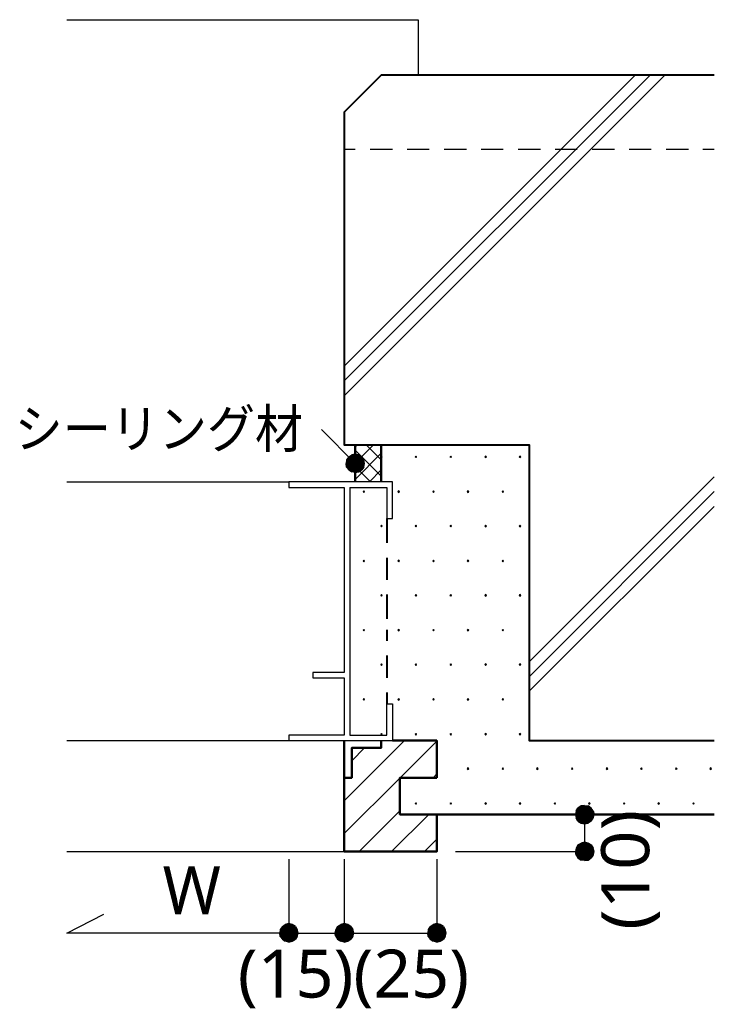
# Model space of a CAD drawing. Header units: millimetres. Extents: x 0 to 420, y 0 to 297.
# Drawn here: x 68.7 to 106.3, y 101.4 to 154.9 of the extents above; entities that cross this region are included whole.
import ezdxf
from ezdxf.enums import TextEntityAlignment as Align

# ---------------------------------------------------------------- set-up
doc = ezdxf.new("R2010")
doc.units = ezdxf.units.MM
doc.styles.add('kst32b', font='NotoSansJP-Variable.ttf')

msp = doc.modelspace()

# ---------------------------------------------------------------- hatches: boundary and pattern name
h = msp.add_hatch(color=7)
h.paths.add_polyline_path([(86.424, 131.064), (86.402, 130.873), (86.889, 130.873), (86.424, 131.064)])
h.paths.add_polyline_path([(86.402, 130.873), (86.889, 130.873), (86.424, 130.683), (86.402, 130.873)])
h.paths.add_polyline_path([(86.889, 130.873), (86.424, 130.683), (86.551, 130.535), (86.889, 130.873)])
h = msp.add_hatch(color=7)
h.paths.add_polyline_path([(86.889, 131.381), (86.699, 131.339), (86.889, 130.873), (86.889, 131.381)])
h.paths.add_polyline_path([(86.699, 131.339), (86.889, 130.873), (86.551, 131.233), (86.699, 131.339)])
h.paths.add_polyline_path([(86.889, 130.873), (86.551, 131.233), (86.424, 131.064), (86.889, 130.873)])
for points in [[(87.08, 131.339), (86.889, 131.381), (86.889, 130.873), (87.08, 131.339)], [(88.307, 131.276), (88.286, 131.254), (88.265, 131.233), (88.286, 131.212), (88.307, 131.191), (88.329, 131.212), (88.35, 131.233), (88.329, 131.254), (88.307, 131.276)], [(90.17, 131.276), (90.149, 131.254), (90.128, 131.233), (90.149, 131.212), (90.17, 131.191), (90.191, 131.212), (90.212, 131.233), (90.191, 131.254), (90.17, 131.276)], [(92.054, 131.276), (92.033, 131.254), (92.012, 131.233), (92.033, 131.212), (92.054, 131.191), (92.075, 131.212), (92.096, 131.233), (92.075, 131.254), (92.054, 131.276)], [(93.938, 131.276), (93.917, 131.254), (93.895, 131.233), (93.917, 131.212), (93.938, 131.191), (93.959, 131.212), (93.98, 131.233), (93.959, 131.254), (93.938, 131.276)], [(95.8, 131.276), (95.779, 131.254), (95.758, 131.233), (95.779, 131.212), (95.8, 131.191), (95.821, 131.212), (95.843, 131.233), (95.821, 131.254), (95.8, 131.276)], [(87.355, 129.392), (87.334, 129.371), (87.312, 129.35), (87.334, 129.328), (87.355, 129.307), (87.376, 129.328), (87.397, 129.35), (87.376, 129.371), (87.355, 129.392)], [(89.239, 129.392), (89.218, 129.371), (89.196, 129.35), (89.218, 129.328), (89.239, 129.307), (89.26, 129.328), (89.281, 129.35), (89.26, 129.371), (89.239, 129.392)], [(91.123, 129.392), (91.101, 129.371), (91.08, 129.35), (91.101, 129.328), (91.123, 129.307), (91.144, 129.328), (91.165, 129.35), (91.144, 129.371), (91.123, 129.392)], [(92.985, 129.392), (92.964, 129.371), (92.943, 129.35), (92.964, 129.328), (92.985, 129.307), (93.006, 129.328), (93.028, 129.35), (93.006, 129.371), (92.985, 129.392)], [(94.869, 129.392), (94.848, 129.371), (94.827, 129.35), (94.848, 129.328), (94.869, 129.307), (94.89, 129.328), (94.911, 129.35), (94.89, 129.371), (94.869, 129.392)], [(88.307, 127.529), (88.286, 127.508), (88.265, 127.487), (88.286, 127.466), (88.307, 127.444), (88.329, 127.466), (88.35, 127.487), (88.329, 127.508), (88.307, 127.529)], [(90.17, 127.529), (90.149, 127.508), (90.128, 127.487), (90.149, 127.466), (90.17, 127.444), (90.191, 127.466), (90.212, 127.487), (90.191, 127.508), (90.17, 127.529)], [(92.054, 127.529), (92.033, 127.508), (92.012, 127.487), (92.033, 127.466), (92.054, 127.444), (92.075, 127.466), (92.096, 127.487), (92.075, 127.508), (92.054, 127.529)], [(93.938, 127.529), (93.917, 127.508), (93.895, 127.487), (93.917, 127.466), (93.938, 127.444), (93.959, 127.466), (93.98, 127.487), (93.959, 127.508), (93.938, 127.529)], [(95.8, 127.529), (95.779, 127.508), (95.758, 127.487), (95.779, 127.466), (95.8, 127.444), (95.821, 127.466), (95.843, 127.487), (95.821, 127.508), (95.8, 127.529)], [(87.355, 125.645), (87.334, 125.624), (87.312, 125.603), (87.334, 125.582), (87.355, 125.561), (87.376, 125.582), (87.397, 125.603), (87.376, 125.624), (87.355, 125.645)], [(89.239, 125.645), (89.218, 125.624), (89.196, 125.603), (89.218, 125.582), (89.239, 125.561), (89.26, 125.582), (89.281, 125.603), (89.26, 125.624), (89.239, 125.645)], [(91.123, 125.645), (91.101, 125.624), (91.08, 125.603), (91.101, 125.582), (91.123, 125.561), (91.144, 125.582), (91.165, 125.603), (91.144, 125.624), (91.123, 125.645)], [(92.985, 125.645), (92.964, 125.624), (92.943, 125.603), (92.964, 125.582), (92.985, 125.561), (93.006, 125.582), (93.028, 125.603), (93.006, 125.624), (92.985, 125.645)], [(94.869, 125.645), (94.848, 125.624), (94.827, 125.603), (94.848, 125.582), (94.869, 125.561), (94.89, 125.582), (94.911, 125.603), (94.89, 125.624), (94.869, 125.645)], [(88.307, 123.783), (88.286, 123.762), (88.265, 123.74), (88.286, 123.719), (88.307, 123.698), (88.329, 123.719), (88.35, 123.74), (88.329, 123.762), (88.307, 123.783)], [(90.17, 123.783), (90.149, 123.762), (90.128, 123.74), (90.149, 123.719), (90.17, 123.698), (90.191, 123.719), (90.212, 123.74), (90.191, 123.762), (90.17, 123.783)], [(92.054, 123.783), (92.033, 123.762), (92.012, 123.74), (92.033, 123.719), (92.054, 123.698), (92.075, 123.719), (92.096, 123.74), (92.075, 123.762), (92.054, 123.783)], [(93.938, 123.783), (93.917, 123.762), (93.895, 123.74), (93.917, 123.719), (93.938, 123.698), (93.959, 123.719), (93.98, 123.74), (93.959, 123.762), (93.938, 123.783)], [(95.8, 123.783), (95.779, 123.762), (95.758, 123.74), (95.779, 123.719), (95.8, 123.698), (95.821, 123.719), (95.843, 123.74), (95.821, 123.762), (95.8, 123.783)], [(87.355, 121.899), (87.334, 121.878), (87.312, 121.856), (87.334, 121.835), (87.355, 121.814), (87.376, 121.835), (87.397, 121.856), (87.376, 121.878), (87.355, 121.899)], [(89.239, 121.899), (89.218, 121.878), (89.196, 121.856), (89.218, 121.835), (89.239, 121.814), (89.26, 121.835), (89.281, 121.856), (89.26, 121.878), (89.239, 121.899)], [(91.123, 121.899), (91.101, 121.878), (91.08, 121.856), (91.101, 121.835), (91.123, 121.814), (91.144, 121.835), (91.165, 121.856), (91.144, 121.878), (91.123, 121.899)], [(92.985, 121.899), (92.964, 121.878), (92.943, 121.856), (92.964, 121.835), (92.985, 121.814), (93.006, 121.835), (93.028, 121.856), (93.006, 121.878), (92.985, 121.899)], [(94.869, 121.899), (94.848, 121.878), (94.827, 121.856), (94.848, 121.835), (94.869, 121.814), (94.89, 121.835), (94.911, 121.856), (94.89, 121.878), (94.869, 121.899)], [(88.307, 120.036), (88.286, 120.015), (88.265, 119.994), (88.286, 119.973), (88.307, 119.951), (88.329, 119.973), (88.35, 119.994), (88.329, 120.015), (88.307, 120.036)], [(90.17, 120.036), (90.149, 120.015), (90.128, 119.994), (90.149, 119.973), (90.17, 119.951), (90.191, 119.973), (90.212, 119.994), (90.191, 120.015), (90.17, 120.036)], [(92.054, 120.036), (92.033, 120.015), (92.012, 119.994), (92.033, 119.973), (92.054, 119.951), (92.075, 119.973), (92.096, 119.994), (92.075, 120.015), (92.054, 120.036)], [(93.938, 120.036), (93.917, 120.015), (93.895, 119.994), (93.917, 119.973), (93.938, 119.951), (93.959, 119.973), (93.98, 119.994), (93.959, 120.015), (93.938, 120.036)], [(95.8, 120.036), (95.779, 120.015), (95.758, 119.994), (95.779, 119.973), (95.8, 119.951), (95.821, 119.973), (95.843, 119.994), (95.821, 120.015), (95.8, 120.036)], [(87.355, 118.152), (87.334, 118.131), (87.312, 118.11), (87.334, 118.089), (87.355, 118.068), (87.376, 118.089), (87.397, 118.11), (87.376, 118.131), (87.355, 118.152)], [(89.239, 118.152), (89.218, 118.131), (89.196, 118.11), (89.218, 118.089), (89.239, 118.068), (89.26, 118.089), (89.281, 118.11), (89.26, 118.131), (89.239, 118.152)], [(91.123, 118.152), (91.101, 118.131), (91.08, 118.11), (91.101, 118.089), (91.123, 118.068), (91.144, 118.089), (91.165, 118.11), (91.144, 118.131), (91.123, 118.152)], [(92.985, 118.152), (92.964, 118.131), (92.943, 118.11), (92.964, 118.089), (92.985, 118.068), (93.006, 118.089), (93.028, 118.11), (93.006, 118.131), (92.985, 118.152)], [(94.869, 118.152), (94.848, 118.131), (94.827, 118.11), (94.848, 118.089), (94.869, 118.068), (94.89, 118.089), (94.911, 118.11), (94.89, 118.131), (94.869, 118.152)], [(88.307, 116.268), (88.286, 116.247), (88.265, 116.226), (88.286, 116.205), (88.307, 116.184), (88.329, 116.205), (88.35, 116.226), (88.329, 116.247), (88.307, 116.268)], [(90.17, 116.268), (90.149, 116.247), (90.128, 116.226), (90.149, 116.205), (90.17, 116.184), (90.191, 116.205), (90.212, 116.226), (90.191, 116.247), (90.17, 116.268)], [(92.054, 116.268), (92.033, 116.247), (92.012, 116.226), (92.033, 116.205), (92.054, 116.184), (92.075, 116.205), (92.096, 116.226), (92.075, 116.247), (92.054, 116.268)], [(93.938, 116.268), (93.917, 116.247), (93.895, 116.226), (93.917, 116.205), (93.938, 116.184), (93.959, 116.205), (93.98, 116.226), (93.959, 116.247), (93.938, 116.268)], [(95.8, 116.268), (95.779, 116.247), (95.758, 116.226), (95.779, 116.205), (95.8, 116.184), (95.821, 116.205), (95.843, 116.226), (95.821, 116.247), (95.8, 116.268)], [(92.985, 114.406), (92.964, 114.385), (92.943, 114.363), (92.964, 114.342), (92.985, 114.321), (93.006, 114.342), (93.028, 114.363), (93.006, 114.385), (92.985, 114.406)], [(94.869, 114.406), (94.848, 114.385), (94.827, 114.363), (94.848, 114.342), (94.869, 114.321), (94.89, 114.342), (94.911, 114.363), (94.89, 114.385), (94.869, 114.406)], [(96.732, 114.406), (96.711, 114.385), (96.689, 114.363), (96.711, 114.342), (96.732, 114.321), (96.753, 114.342), (96.774, 114.363), (96.753, 114.385), (96.732, 114.406)], [(98.616, 114.406), (98.594, 114.385), (98.573, 114.363), (98.594, 114.342), (98.616, 114.321), (98.637, 114.342), (98.658, 114.363), (98.637, 114.385), (98.616, 114.406)], [(100.499, 114.406), (100.478, 114.385), (100.457, 114.363), (100.478, 114.342), (100.499, 114.321), (100.521, 114.342), (100.542, 114.363), (100.521, 114.385), (100.499, 114.406)], [(102.362, 114.406), (102.341, 114.385), (102.32, 114.363), (102.341, 114.342), (102.362, 114.321), (102.383, 114.342), (102.404, 114.363), (102.383, 114.385), (102.362, 114.406)], [(104.246, 114.406), (104.225, 114.385), (104.204, 114.363), (104.225, 114.342), (104.246, 114.321), (104.267, 114.342), (104.288, 114.363), (104.267, 114.385), (104.246, 114.406)], [(106.109, 114.406), (106.087, 114.385), (106.066, 114.363), (106.087, 114.342), (106.109, 114.321), (106.13, 114.342), (106.151, 114.363), (106.13, 114.385), (106.109, 114.406)], [(90.17, 112.522), (90.149, 112.501), (90.128, 112.48), (90.149, 112.459), (90.17, 112.437), (90.191, 112.459), (90.212, 112.48), (90.191, 112.501), (90.17, 112.522)], [(92.054, 112.522), (92.033, 112.501), (92.012, 112.48), (92.033, 112.459), (92.054, 112.437), (92.075, 112.459), (92.096, 112.48), (92.075, 112.501), (92.054, 112.522)], [(93.938, 112.522), (93.917, 112.501), (93.895, 112.48), (93.917, 112.459), (93.938, 112.437), (93.959, 112.459), (93.98, 112.48), (93.959, 112.501), (93.938, 112.522)], [(95.8, 112.522), (95.779, 112.501), (95.758, 112.48), (95.779, 112.459), (95.8, 112.437), (95.821, 112.459), (95.843, 112.48), (95.821, 112.501), (95.8, 112.522)], [(97.684, 112.522), (97.663, 112.501), (97.642, 112.48), (97.663, 112.459), (97.684, 112.437), (97.705, 112.459), (97.727, 112.48), (97.705, 112.501), (97.684, 112.522)], [(99.547, 112.522), (99.526, 112.501), (99.504, 112.48), (99.526, 112.459), (99.547, 112.437), (99.568, 112.459), (99.589, 112.48), (99.568, 112.501), (99.547, 112.522)], [(101.431, 112.522), (101.41, 112.501), (101.388, 112.48), (101.41, 112.459), (101.431, 112.437), (101.452, 112.459), (101.473, 112.48), (101.452, 112.501), (101.431, 112.522)], [(103.293, 112.522), (103.272, 112.501), (103.251, 112.48), (103.272, 112.459), (103.293, 112.437), (103.315, 112.459), (103.336, 112.48), (103.315, 112.501), (103.293, 112.522)], [(105.177, 112.522), (105.156, 112.501), (105.135, 112.48), (105.156, 112.459), (105.177, 112.437), (105.198, 112.459), (105.22, 112.48), (105.198, 112.501), (105.177, 112.522)], [(99.102, 111.421), (99.293, 111.379), (99.293, 111.887), (99.102, 111.421)], [(99.483, 110.342), (99.293, 110.384), (99.293, 109.876), (99.483, 110.342)], [(83.481, 105.939), (83.291, 105.981), (83.291, 105.473), (83.481, 105.939)], [(86.487, 105.939), (86.296, 105.981), (86.296, 105.473), (86.487, 105.939)], [(91.482, 105.939), (91.292, 105.981), (91.292, 105.473), (91.482, 105.939)]]:
    msp.add_hatch(color=7).paths.add_polyline_path(points)
h = msp.add_hatch(color=7)
h.paths.add_polyline_path([(87.397, 130.873), (87.355, 131.064), (86.889, 130.873), (87.397, 130.873)])
h.paths.add_polyline_path([(87.355, 131.064), (86.889, 130.873), (87.249, 131.233), (87.355, 131.064)])
h.paths.add_polyline_path([(86.889, 130.873), (87.249, 131.233), (87.08, 131.339), (86.889, 130.873)])
h = msp.add_hatch(color=7)
h.paths.add_polyline_path([(86.551, 130.535), (86.699, 130.429), (86.889, 130.873), (86.551, 130.535)])
h.paths.add_polyline_path([(86.699, 130.429), (86.889, 130.873), (86.889, 130.387), (86.699, 130.429)])
h.paths.add_polyline_path([(86.889, 130.873), (86.889, 130.387), (87.08, 130.429), (86.889, 130.873)])
h = msp.add_hatch(color=7)
h.paths.add_polyline_path([(87.08, 130.429), (87.249, 130.535), (86.889, 130.873), (87.08, 130.429)])
h.paths.add_polyline_path([(87.249, 130.535), (86.889, 130.873), (87.355, 130.683), (87.249, 130.535)])
h.paths.add_polyline_path([(86.889, 130.873), (87.355, 130.683), (87.397, 130.873), (86.889, 130.873)])
h = msp.add_hatch(color=7)
h.paths.add_polyline_path([(99.102, 112.353), (98.933, 112.226), (99.293, 111.887), (99.102, 112.353)])
h.paths.add_polyline_path([(98.933, 112.226), (99.293, 111.887), (98.827, 112.077), (98.933, 112.226)])
h.paths.add_polyline_path([(99.293, 111.887), (98.827, 112.077), (98.806, 111.887), (99.293, 111.887)])
h = msp.add_hatch(color=7)
h.paths.add_polyline_path([(99.653, 112.226), (99.483, 112.353), (99.293, 111.887), (99.653, 112.226)])
h.paths.add_polyline_path([(99.483, 112.353), (99.293, 111.887), (99.293, 112.374), (99.483, 112.353)])
h.paths.add_polyline_path([(99.293, 111.887), (99.293, 112.374), (99.102, 112.353), (99.293, 111.887)])
h = msp.add_hatch(color=7)
h.paths.add_polyline_path([(98.806, 111.887), (98.827, 111.696), (99.293, 111.887), (98.806, 111.887)])
h.paths.add_polyline_path([(98.827, 111.696), (99.293, 111.887), (98.933, 111.527), (98.827, 111.696)])
h.paths.add_polyline_path([(99.293, 111.887), (98.933, 111.527), (99.102, 111.421), (99.293, 111.887)])
h = msp.add_hatch(color=7)
h.paths.add_polyline_path([(99.759, 111.696), (99.801, 111.887), (99.293, 111.887), (99.759, 111.696)])
h.paths.add_polyline_path([(99.801, 111.887), (99.293, 111.887), (99.759, 112.077), (99.801, 111.887)])
h.paths.add_polyline_path([(99.293, 111.887), (99.759, 112.077), (99.653, 112.226), (99.293, 111.887)])
h = msp.add_hatch(color=7)
h.paths.add_polyline_path([(99.293, 111.379), (99.483, 111.421), (99.293, 111.887), (99.293, 111.379)])
h.paths.add_polyline_path([(99.483, 111.421), (99.293, 111.887), (99.653, 111.527), (99.483, 111.421)])
h.paths.add_polyline_path([(99.293, 111.887), (99.653, 111.527), (99.759, 111.696), (99.293, 111.887)])
h = msp.add_hatch(color=7)
h.paths.add_polyline_path([(99.293, 110.384), (99.102, 110.342), (99.293, 109.876), (99.293, 110.384)])
h.paths.add_polyline_path([(99.102, 110.342), (99.293, 109.876), (98.933, 110.236), (99.102, 110.342)])
h.paths.add_polyline_path([(99.293, 109.876), (98.933, 110.236), (98.827, 110.067), (99.293, 109.876)])
h = msp.add_hatch(color=7)
h.paths.add_polyline_path([(99.801, 109.876), (99.759, 110.067), (99.293, 109.876), (99.801, 109.876)])
h.paths.add_polyline_path([(99.759, 110.067), (99.293, 109.876), (99.653, 110.236), (99.759, 110.067)])
h.paths.add_polyline_path([(99.293, 109.876), (99.653, 110.236), (99.483, 110.342), (99.293, 109.876)])
h = msp.add_hatch(color=7)
h.paths.add_polyline_path([(98.827, 110.067), (98.806, 109.876), (99.293, 109.876), (98.827, 110.067)])
h.paths.add_polyline_path([(98.806, 109.876), (99.293, 109.876), (98.827, 109.686), (98.806, 109.876)])
h.paths.add_polyline_path([(99.293, 109.876), (98.827, 109.686), (98.933, 109.537), (99.293, 109.876)])
h = msp.add_hatch(color=7)
h.paths.add_polyline_path([(98.933, 109.537), (99.102, 109.411), (99.293, 109.876), (98.933, 109.537)])
h.paths.add_polyline_path([(99.102, 109.411), (99.293, 109.876), (99.293, 109.389), (99.102, 109.411)])
h.paths.add_polyline_path([(99.293, 109.876), (99.293, 109.389), (99.483, 109.411), (99.293, 109.876)])
h = msp.add_hatch(color=7)
h.paths.add_polyline_path([(99.483, 109.411), (99.653, 109.537), (99.293, 109.876), (99.483, 109.411)])
h.paths.add_polyline_path([(99.653, 109.537), (99.293, 109.876), (99.759, 109.686), (99.653, 109.537)])
h.paths.add_polyline_path([(99.293, 109.876), (99.759, 109.686), (99.801, 109.876), (99.293, 109.876)])
h = msp.add_hatch(color=7)
h.paths.add_polyline_path([(83.291, 105.981), (83.1, 105.939), (83.291, 105.473), (83.291, 105.981)])
h.paths.add_polyline_path([(83.1, 105.939), (83.291, 105.473), (82.952, 105.833), (83.1, 105.939)])
h.paths.add_polyline_path([(83.291, 105.473), (82.952, 105.833), (82.825, 105.664), (83.291, 105.473)])
h = msp.add_hatch(color=7)
h.paths.add_polyline_path([(83.799, 105.473), (83.757, 105.664), (83.291, 105.473), (83.799, 105.473)])
h.paths.add_polyline_path([(83.757, 105.664), (83.291, 105.473), (83.651, 105.833), (83.757, 105.664)])
h.paths.add_polyline_path([(83.291, 105.473), (83.651, 105.833), (83.481, 105.939), (83.291, 105.473)])
h = msp.add_hatch(color=7)
h.paths.add_polyline_path([(86.296, 105.981), (86.106, 105.939), (86.296, 105.473), (86.296, 105.981)])
h.paths.add_polyline_path([(86.106, 105.939), (86.296, 105.473), (85.937, 105.833), (86.106, 105.939)])
h.paths.add_polyline_path([(86.296, 105.473), (85.937, 105.833), (85.831, 105.664), (86.296, 105.473)])
h = msp.add_hatch(color=7)
h.paths.add_polyline_path([(86.804, 105.473), (86.762, 105.664), (86.296, 105.473), (86.804, 105.473)])
h.paths.add_polyline_path([(86.762, 105.664), (86.296, 105.473), (86.656, 105.833), (86.762, 105.664)])
h.paths.add_polyline_path([(86.296, 105.473), (86.656, 105.833), (86.487, 105.939), (86.296, 105.473)])
h = msp.add_hatch(color=7)
h.paths.add_polyline_path([(91.292, 105.981), (91.101, 105.939), (91.292, 105.473), (91.292, 105.981)])
h.paths.add_polyline_path([(91.101, 105.939), (91.292, 105.473), (90.932, 105.833), (91.101, 105.939)])
h.paths.add_polyline_path([(91.292, 105.473), (90.932, 105.833), (90.826, 105.664), (91.292, 105.473)])
h = msp.add_hatch(color=7)
h.paths.add_polyline_path([(91.8, 105.473), (91.758, 105.664), (91.292, 105.473), (91.8, 105.473)])
h.paths.add_polyline_path([(91.758, 105.664), (91.292, 105.473), (91.652, 105.833), (91.758, 105.664)])
h.paths.add_polyline_path([(91.292, 105.473), (91.652, 105.833), (91.482, 105.939), (91.292, 105.473)])
h = msp.add_hatch(color=7)
h.paths.add_polyline_path([(82.825, 105.664), (82.804, 105.473), (83.291, 105.473), (82.825, 105.664)])
h.paths.add_polyline_path([(82.804, 105.473), (83.291, 105.473), (82.825, 105.283), (82.804, 105.473)])
h.paths.add_polyline_path([(83.291, 105.473), (82.825, 105.283), (82.952, 105.135), (83.291, 105.473)])
h = msp.add_hatch(color=7)
h.paths.add_polyline_path([(82.952, 105.135), (83.1, 105.029), (83.291, 105.473), (82.952, 105.135)])
h.paths.add_polyline_path([(83.1, 105.029), (83.291, 105.473), (83.291, 104.987), (83.1, 105.029)])
h.paths.add_polyline_path([(83.291, 105.473), (83.291, 104.987), (83.481, 105.029), (83.291, 105.473)])
h = msp.add_hatch(color=7)
h.paths.add_polyline_path([(83.481, 105.029), (83.651, 105.135), (83.291, 105.473), (83.481, 105.029)])
h.paths.add_polyline_path([(83.651, 105.135), (83.291, 105.473), (83.757, 105.283), (83.651, 105.135)])
h.paths.add_polyline_path([(83.291, 105.473), (83.757, 105.283), (83.799, 105.473), (83.291, 105.473)])
h = msp.add_hatch(color=7)
h.paths.add_polyline_path([(85.831, 105.664), (85.788, 105.473), (86.296, 105.473), (85.831, 105.664)])
h.paths.add_polyline_path([(85.788, 105.473), (86.296, 105.473), (85.831, 105.283), (85.788, 105.473)])
h.paths.add_polyline_path([(86.296, 105.473), (85.831, 105.283), (85.937, 105.135), (86.296, 105.473)])
h = msp.add_hatch(color=7)
h.paths.add_polyline_path([(85.937, 105.135), (86.106, 105.029), (86.296, 105.473), (85.937, 105.135)])
h.paths.add_polyline_path([(86.106, 105.029), (86.296, 105.473), (86.296, 104.987), (86.106, 105.029)])
h.paths.add_polyline_path([(86.296, 105.473), (86.296, 104.987), (86.487, 105.029), (86.296, 105.473)])
h = msp.add_hatch(color=7)
h.paths.add_polyline_path([(86.487, 105.029), (86.656, 105.135), (86.296, 105.473), (86.487, 105.029)])
h.paths.add_polyline_path([(86.656, 105.135), (86.296, 105.473), (86.762, 105.283), (86.656, 105.135)])
h.paths.add_polyline_path([(86.296, 105.473), (86.762, 105.283), (86.804, 105.473), (86.296, 105.473)])
h = msp.add_hatch(color=7)
h.paths.add_polyline_path([(90.826, 105.664), (90.805, 105.473), (91.292, 105.473), (90.826, 105.664)])
h.paths.add_polyline_path([(90.805, 105.473), (91.292, 105.473), (90.826, 105.283), (90.805, 105.473)])
h.paths.add_polyline_path([(91.292, 105.473), (90.826, 105.283), (90.932, 105.135), (91.292, 105.473)])
h = msp.add_hatch(color=7)
h.paths.add_polyline_path([(90.932, 105.135), (91.101, 105.029), (91.292, 105.473), (90.932, 105.135)])
h.paths.add_polyline_path([(91.101, 105.029), (91.292, 105.473), (91.292, 104.987), (91.101, 105.029)])
h.paths.add_polyline_path([(91.292, 105.473), (91.292, 104.987), (91.482, 105.029), (91.292, 105.473)])
h = msp.add_hatch(color=7)
h.paths.add_polyline_path([(91.482, 105.029), (91.652, 105.135), (91.292, 105.473), (91.482, 105.029)])
h.paths.add_polyline_path([(91.652, 105.135), (91.292, 105.473), (91.758, 105.283), (91.652, 105.135)])
h.paths.add_polyline_path([(91.292, 105.473), (91.758, 105.283), (91.8, 105.473), (91.292, 105.473)])

# ---------------------------------------------------------------- linework, layer by layer
at = {"lineweight": 13}
for points in [[(71.289, 154.876), (90.297, 154.876), (90.297, 151.871)], [(86.296, 134.535), (103.632, 151.871)], [(86.296, 135.34), (102.828, 151.871)], [(86.296, 136.144), (102.023, 151.871)], [(86.296, 147.87), (86.889, 147.87)], [(87.694, 147.87), (88.9, 147.87)], [(89.704, 147.87), (90.89, 147.87)], [(91.694, 147.87), (92.901, 147.87)], [(93.705, 147.87), (94.89, 147.87)], [(95.695, 147.87), (96.901, 147.87)], [(97.705, 147.87), (98.891, 147.87)], [(99.695, 147.87), (100.902, 147.87)], [(101.706, 147.87), (102.891, 147.87)], [(103.696, 147.87), (104.902, 147.87)], [(105.685, 147.87), (106.299, 147.87)], [(86.889, 130.873), (85.069, 132.715)], [(86.889, 131.784), (86.995, 131.889)], [(86.889, 130.895), (87.884, 131.889)], [(88.286, 130.196), (86.889, 131.593)], [(88.286, 131.064), (87.482, 131.889)], [(86.889, 130.006), (88.286, 131.424)], [(87.715, 129.879), (86.889, 130.704)], [(87.651, 129.879), (88.286, 130.535)], [(96.287, 120.142), (106.299, 130.154)], [(71.289, 129.879), (83.291, 129.879)], [(88.9, 129.879), (83.291, 129.879), (83.291, 129.582), (86.296, 129.582)], [(86.296, 129.582), (86.296, 119.571)], [(86.593, 129.582), (88.604, 129.582), (88.604, 127.889), (88.9, 127.889), (88.9, 129.879)], [(86.593, 129.582), (86.593, 116.184)], [(96.287, 119.338), (106.299, 129.35)], [(96.287, 118.554), (106.299, 128.545)], [(86.296, 119.274), (86.296, 116.184), (83.291, 116.184), (83.291, 115.887), (88.9, 115.887)], [(86.296, 119.571), (84.603, 119.571), (84.603, 119.274), (86.296, 119.274)], [(86.593, 116.184), (88.604, 116.184), (88.604, 117.877), (88.9, 117.877), (88.9, 115.887)], [(71.289, 115.887), (83.291, 115.887)], [(86.296, 112.628), (89.556, 115.887)], [(89.323, 113.877), (91.292, 115.845)], [(86.699, 114.787), (87.397, 115.485)], [(91.101, 113.877), (91.292, 114.088)], [(86.296, 110.85), (89.302, 113.855)], [(87.101, 109.876), (89.302, 112.077)], [(88.858, 109.876), (90.869, 111.887)], [(99.293, 111.887), (99.293, 109.876)], [(90.636, 109.876), (91.292, 110.554)], [(71.289, 109.876), (86.296, 109.876)], [(92.308, 109.876), (99.335, 109.876)], [(83.291, 109.474), (83.291, 105.473), (71.289, 105.473)], [(86.296, 109.474), (86.296, 105.473)], [(91.292, 109.474), (91.292, 105.473)], [(71.289, 105.473), (73.3, 106.489)], [(83.291, 105.473), (86.296, 105.473), (91.292, 105.473)]]:
    msp.add_lwpolyline(points, dxfattribs=at)
at = {"lineweight": 25}
for points in [[(106.299, 151.871), (88.286, 151.871), (86.296, 149.881), (86.296, 131.889), (96.287, 131.889), (96.287, 115.887), (106.299, 115.887)], [(88.604, 127.889), (88.604, 126.577)], [(88.604, 125.772), (88.604, 124.587)], [(88.604, 123.783), (88.604, 122.47)], [(88.604, 121.878), (88.604, 121.285)], [(88.604, 120.481), (88.604, 119.274)], [(88.604, 118.491), (88.604, 117.877)]]:
    msp.add_lwpolyline(points, dxfattribs=at)
at = {"lineweight": 30}
for points in [[(86.889, 131.889), (86.889, 129.879)], [(88.286, 131.889), (88.286, 129.879)], [(91.292, 111.887), (91.292, 109.876), (86.296, 109.876), (86.296, 115.887)], [(86.296, 113.877), (86.699, 113.877), (86.699, 115.485), (88.286, 115.485), (88.286, 115.887)], [(88.9, 115.887), (91.292, 115.887), (91.292, 113.877)], [(91.292, 111.887), (89.302, 111.887), (89.302, 113.877), (91.292, 113.877)], [(91.292, 111.887), (106.299, 111.887)]]:
    msp.add_lwpolyline(points, dxfattribs=at)
at = {"lineweight": 0}
for points in [[(86.424, 131.064), (86.402, 130.873), (86.889, 130.873)], [(86.889, 130.873), (86.551, 131.233), (86.424, 131.064)], [(86.699, 131.339), (86.889, 130.873), (86.551, 131.233)], [(86.889, 131.381), (86.699, 131.339), (86.889, 130.873)], [(87.08, 131.339), (86.889, 131.381), (86.889, 130.873)], [(86.889, 130.873), (87.249, 131.233), (87.08, 131.339)], [(87.355, 131.064), (86.889, 130.873), (87.249, 131.233)], [(87.397, 130.873), (87.355, 131.064), (86.889, 130.873)], [(88.307, 131.276), (88.286, 131.254), (88.265, 131.233), (88.286, 131.212), (88.307, 131.191), (88.329, 131.212), (88.35, 131.233), (88.329, 131.254)], [(90.17, 131.276), (90.149, 131.254), (90.128, 131.233), (90.149, 131.212), (90.17, 131.191), (90.191, 131.212), (90.212, 131.233), (90.191, 131.254)], [(92.054, 131.276), (92.033, 131.254), (92.012, 131.233), (92.033, 131.212), (92.054, 131.191), (92.075, 131.212), (92.096, 131.233), (92.075, 131.254)], [(93.938, 131.276), (93.917, 131.254), (93.895, 131.233), (93.917, 131.212), (93.938, 131.191), (93.959, 131.212), (93.98, 131.233), (93.959, 131.254)], [(95.8, 131.276), (95.779, 131.254), (95.758, 131.233), (95.779, 131.212), (95.8, 131.191), (95.821, 131.212), (95.843, 131.233), (95.821, 131.254)], [(86.402, 130.873), (86.889, 130.873), (86.424, 130.683)], [(86.889, 130.873), (86.424, 130.683), (86.551, 130.535)], [(86.551, 130.535), (86.699, 130.429), (86.889, 130.873)], [(86.699, 130.429), (86.889, 130.873), (86.889, 130.387)], [(86.889, 130.873), (86.889, 130.387), (87.08, 130.429)], [(87.08, 130.429), (87.249, 130.535), (86.889, 130.873)], [(87.249, 130.535), (86.889, 130.873), (87.355, 130.683)], [(86.889, 130.873), (87.355, 130.683), (87.397, 130.873)], [(87.355, 129.392), (87.334, 129.371), (87.312, 129.35), (87.334, 129.328), (87.355, 129.307), (87.376, 129.328), (87.397, 129.35), (87.376, 129.371)], [(89.239, 129.392), (89.218, 129.371), (89.196, 129.35), (89.218, 129.328), (89.239, 129.307), (89.26, 129.328), (89.281, 129.35), (89.26, 129.371)], [(91.123, 129.392), (91.101, 129.371), (91.08, 129.35), (91.101, 129.328), (91.123, 129.307), (91.144, 129.328), (91.165, 129.35), (91.144, 129.371)], [(92.985, 129.392), (92.964, 129.371), (92.943, 129.35), (92.964, 129.328), (92.985, 129.307), (93.006, 129.328), (93.028, 129.35), (93.006, 129.371)], [(94.869, 129.392), (94.848, 129.371), (94.827, 129.35), (94.848, 129.328), (94.869, 129.307), (94.89, 129.328), (94.911, 129.35), (94.89, 129.371)], [(88.307, 127.529), (88.286, 127.508), (88.265, 127.487), (88.286, 127.466), (88.307, 127.444), (88.329, 127.466), (88.35, 127.487), (88.329, 127.508)], [(90.17, 127.529), (90.149, 127.508), (90.128, 127.487), (90.149, 127.466), (90.17, 127.444), (90.191, 127.466), (90.212, 127.487), (90.191, 127.508)], [(92.054, 127.529), (92.033, 127.508), (92.012, 127.487), (92.033, 127.466), (92.054, 127.444), (92.075, 127.466), (92.096, 127.487), (92.075, 127.508)], [(93.938, 127.529), (93.917, 127.508), (93.895, 127.487), (93.917, 127.466), (93.938, 127.444), (93.959, 127.466), (93.98, 127.487), (93.959, 127.508)], [(95.8, 127.529), (95.779, 127.508), (95.758, 127.487), (95.779, 127.466), (95.8, 127.444), (95.821, 127.466), (95.843, 127.487), (95.821, 127.508)], [(87.355, 125.645), (87.334, 125.624), (87.312, 125.603), (87.334, 125.582), (87.355, 125.561), (87.376, 125.582), (87.397, 125.603), (87.376, 125.624)], [(89.239, 125.645), (89.218, 125.624), (89.196, 125.603), (89.218, 125.582), (89.239, 125.561), (89.26, 125.582), (89.281, 125.603), (89.26, 125.624)], [(91.123, 125.645), (91.101, 125.624), (91.08, 125.603), (91.101, 125.582), (91.123, 125.561), (91.144, 125.582), (91.165, 125.603), (91.144, 125.624)], [(92.985, 125.645), (92.964, 125.624), (92.943, 125.603), (92.964, 125.582), (92.985, 125.561), (93.006, 125.582), (93.028, 125.603), (93.006, 125.624)], [(94.869, 125.645), (94.848, 125.624), (94.827, 125.603), (94.848, 125.582), (94.869, 125.561), (94.89, 125.582), (94.911, 125.603), (94.89, 125.624)], [(88.307, 123.783), (88.286, 123.762), (88.265, 123.74), (88.286, 123.719), (88.307, 123.698), (88.329, 123.719), (88.35, 123.74), (88.329, 123.762)], [(90.17, 123.783), (90.149, 123.762), (90.128, 123.74), (90.149, 123.719), (90.17, 123.698), (90.191, 123.719), (90.212, 123.74), (90.191, 123.762)], [(92.054, 123.783), (92.033, 123.762), (92.012, 123.74), (92.033, 123.719), (92.054, 123.698), (92.075, 123.719), (92.096, 123.74), (92.075, 123.762)], [(93.938, 123.783), (93.917, 123.762), (93.895, 123.74), (93.917, 123.719), (93.938, 123.698), (93.959, 123.719), (93.98, 123.74), (93.959, 123.762)], [(95.8, 123.783), (95.779, 123.762), (95.758, 123.74), (95.779, 123.719), (95.8, 123.698), (95.821, 123.719), (95.843, 123.74), (95.821, 123.762)], [(87.355, 121.899), (87.334, 121.878), (87.312, 121.856), (87.334, 121.835), (87.355, 121.814), (87.376, 121.835), (87.397, 121.856), (87.376, 121.878)], [(89.239, 121.899), (89.218, 121.878), (89.196, 121.856), (89.218, 121.835), (89.239, 121.814), (89.26, 121.835), (89.281, 121.856), (89.26, 121.878)], [(91.123, 121.899), (91.101, 121.878), (91.08, 121.856), (91.101, 121.835), (91.123, 121.814), (91.144, 121.835), (91.165, 121.856), (91.144, 121.878)], [(92.985, 121.899), (92.964, 121.878), (92.943, 121.856), (92.964, 121.835), (92.985, 121.814), (93.006, 121.835), (93.028, 121.856), (93.006, 121.878)], [(94.869, 121.899), (94.848, 121.878), (94.827, 121.856), (94.848, 121.835), (94.869, 121.814), (94.89, 121.835), (94.911, 121.856), (94.89, 121.878)], [(88.307, 120.036), (88.286, 120.015), (88.265, 119.994), (88.286, 119.973), (88.307, 119.951), (88.329, 119.973), (88.35, 119.994), (88.329, 120.015)], [(90.17, 120.036), (90.149, 120.015), (90.128, 119.994), (90.149, 119.973), (90.17, 119.951), (90.191, 119.973), (90.212, 119.994), (90.191, 120.015)], [(92.054, 120.036), (92.033, 120.015), (92.012, 119.994), (92.033, 119.973), (92.054, 119.951), (92.075, 119.973), (92.096, 119.994), (92.075, 120.015)], [(93.938, 120.036), (93.917, 120.015), (93.895, 119.994), (93.917, 119.973), (93.938, 119.951), (93.959, 119.973), (93.98, 119.994), (93.959, 120.015)], [(95.8, 120.036), (95.779, 120.015), (95.758, 119.994), (95.779, 119.973), (95.8, 119.951), (95.821, 119.973), (95.843, 119.994), (95.821, 120.015)], [(87.355, 118.152), (87.334, 118.131), (87.312, 118.11), (87.334, 118.089), (87.355, 118.068), (87.376, 118.089), (87.397, 118.11), (87.376, 118.131)], [(89.239, 118.152), (89.218, 118.131), (89.196, 118.11), (89.218, 118.089), (89.239, 118.068), (89.26, 118.089), (89.281, 118.11), (89.26, 118.131)], [(91.123, 118.152), (91.101, 118.131), (91.08, 118.11), (91.101, 118.089), (91.123, 118.068), (91.144, 118.089), (91.165, 118.11), (91.144, 118.131)], [(92.985, 118.152), (92.964, 118.131), (92.943, 118.11), (92.964, 118.089), (92.985, 118.068), (93.006, 118.089), (93.028, 118.11), (93.006, 118.131)], [(94.869, 118.152), (94.848, 118.131), (94.827, 118.11), (94.848, 118.089), (94.869, 118.068), (94.89, 118.089), (94.911, 118.11), (94.89, 118.131)], [(88.307, 116.268), (88.286, 116.247), (88.265, 116.226), (88.286, 116.205), (88.307, 116.184), (88.329, 116.205), (88.35, 116.226), (88.329, 116.247)], [(90.17, 116.268), (90.149, 116.247), (90.128, 116.226), (90.149, 116.205), (90.17, 116.184), (90.191, 116.205), (90.212, 116.226), (90.191, 116.247)], [(92.054, 116.268), (92.033, 116.247), (92.012, 116.226), (92.033, 116.205), (92.054, 116.184), (92.075, 116.205), (92.096, 116.226), (92.075, 116.247)], [(93.938, 116.268), (93.917, 116.247), (93.895, 116.226), (93.917, 116.205), (93.938, 116.184), (93.959, 116.205), (93.98, 116.226), (93.959, 116.247)], [(95.8, 116.268), (95.779, 116.247), (95.758, 116.226), (95.779, 116.205), (95.8, 116.184), (95.821, 116.205), (95.843, 116.226), (95.821, 116.247)], [(92.985, 114.406), (92.964, 114.385), (92.943, 114.363), (92.964, 114.342), (92.985, 114.321), (93.006, 114.342), (93.028, 114.363), (93.006, 114.385)], [(94.869, 114.406), (94.848, 114.385), (94.827, 114.363), (94.848, 114.342), (94.869, 114.321), (94.89, 114.342), (94.911, 114.363), (94.89, 114.385)], [(96.732, 114.406), (96.711, 114.385), (96.689, 114.363), (96.711, 114.342), (96.732, 114.321), (96.753, 114.342), (96.774, 114.363), (96.753, 114.385)], [(98.616, 114.406), (98.594, 114.385), (98.573, 114.363), (98.594, 114.342), (98.616, 114.321), (98.637, 114.342), (98.658, 114.363), (98.637, 114.385)], [(100.499, 114.406), (100.478, 114.385), (100.457, 114.363), (100.478, 114.342), (100.499, 114.321), (100.521, 114.342), (100.542, 114.363), (100.521, 114.385)], [(102.362, 114.406), (102.341, 114.385), (102.32, 114.363), (102.341, 114.342), (102.362, 114.321), (102.383, 114.342), (102.404, 114.363), (102.383, 114.385)], [(104.246, 114.406), (104.225, 114.385), (104.204, 114.363), (104.225, 114.342), (104.246, 114.321), (104.267, 114.342), (104.288, 114.363), (104.267, 114.385)], [(106.109, 114.406), (106.087, 114.385), (106.066, 114.363), (106.087, 114.342), (106.109, 114.321), (106.13, 114.342), (106.151, 114.363), (106.13, 114.385)], [(90.17, 112.522), (90.149, 112.501), (90.128, 112.48), (90.149, 112.459), (90.17, 112.437), (90.191, 112.459), (90.212, 112.48), (90.191, 112.501)], [(92.054, 112.522), (92.033, 112.501), (92.012, 112.48), (92.033, 112.459), (92.054, 112.437), (92.075, 112.459), (92.096, 112.48), (92.075, 112.501)], [(93.938, 112.522), (93.917, 112.501), (93.895, 112.48), (93.917, 112.459), (93.938, 112.437), (93.959, 112.459), (93.98, 112.48), (93.959, 112.501)], [(95.8, 112.522), (95.779, 112.501), (95.758, 112.48), (95.779, 112.459), (95.8, 112.437), (95.821, 112.459), (95.843, 112.48), (95.821, 112.501)], [(97.684, 112.522), (97.663, 112.501), (97.642, 112.48), (97.663, 112.459), (97.684, 112.437), (97.705, 112.459), (97.727, 112.48), (97.705, 112.501)], [(99.102, 112.353), (98.933, 112.226), (99.293, 111.887)], [(99.293, 111.887), (99.293, 112.374), (99.102, 112.353)], [(99.483, 112.353), (99.293, 111.887), (99.293, 112.374)], [(99.653, 112.226), (99.483, 112.353), (99.293, 111.887)], [(99.547, 112.522), (99.526, 112.501), (99.504, 112.48), (99.526, 112.459), (99.547, 112.437), (99.568, 112.459), (99.589, 112.48), (99.568, 112.501)], [(101.431, 112.522), (101.41, 112.501), (101.388, 112.48), (101.41, 112.459), (101.431, 112.437), (101.452, 112.459), (101.473, 112.48), (101.452, 112.501)], [(103.293, 112.522), (103.272, 112.501), (103.251, 112.48), (103.272, 112.459), (103.293, 112.437), (103.315, 112.459), (103.336, 112.48), (103.315, 112.501)], [(105.177, 112.522), (105.156, 112.501), (105.135, 112.48), (105.156, 112.459), (105.177, 112.437), (105.198, 112.459), (105.22, 112.48), (105.198, 112.501)], [(99.293, 111.887), (98.827, 112.077), (98.806, 111.887)], [(98.806, 111.887), (98.827, 111.696), (99.293, 111.887)], [(98.933, 112.226), (99.293, 111.887), (98.827, 112.077)], [(98.827, 111.696), (99.293, 111.887), (98.933, 111.527)], [(99.293, 111.887), (98.933, 111.527), (99.102, 111.421)], [(99.102, 111.421), (99.293, 111.379), (99.293, 111.887)], [(99.293, 111.887), (99.759, 112.077), (99.653, 112.226)], [(99.801, 111.887), (99.293, 111.887), (99.759, 112.077)], [(99.293, 111.379), (99.483, 111.421), (99.293, 111.887)], [(99.483, 111.421), (99.293, 111.887), (99.653, 111.527)], [(99.293, 111.887), (99.653, 111.527), (99.759, 111.696)], [(99.759, 111.696), (99.801, 111.887), (99.293, 111.887)], [(99.293, 109.876), (98.933, 110.236), (98.827, 110.067)], [(99.102, 110.342), (99.293, 109.876), (98.933, 110.236)], [(99.293, 110.384), (99.102, 110.342), (99.293, 109.876)], [(99.483, 110.342), (99.293, 110.384), (99.293, 109.876)], [(99.293, 109.876), (99.653, 110.236), (99.483, 110.342)], [(99.759, 110.067), (99.293, 109.876), (99.653, 110.236)], [(98.827, 110.067), (98.806, 109.876), (99.293, 109.876)], [(98.806, 109.876), (99.293, 109.876), (98.827, 109.686)], [(99.293, 109.876), (98.827, 109.686), (98.933, 109.537)], [(98.933, 109.537), (99.102, 109.411), (99.293, 109.876)], [(99.102, 109.411), (99.293, 109.876), (99.293, 109.389)], [(99.801, 109.876), (99.759, 110.067), (99.293, 109.876)], [(99.293, 109.876), (99.293, 109.389), (99.483, 109.411)], [(99.483, 109.411), (99.653, 109.537), (99.293, 109.876)], [(99.653, 109.537), (99.293, 109.876), (99.759, 109.686)], [(99.293, 109.876), (99.759, 109.686), (99.801, 109.876)], [(83.1, 105.939), (83.291, 105.473), (82.952, 105.833)], [(83.291, 105.981), (83.1, 105.939), (83.291, 105.473)], [(83.481, 105.939), (83.291, 105.981), (83.291, 105.473)], [(83.291, 105.473), (83.651, 105.833), (83.481, 105.939)], [(86.106, 105.939), (86.296, 105.473), (85.937, 105.833)], [(86.296, 105.981), (86.106, 105.939), (86.296, 105.473)], [(86.487, 105.939), (86.296, 105.981), (86.296, 105.473)], [(86.296, 105.473), (86.656, 105.833), (86.487, 105.939)], [(91.101, 105.939), (91.292, 105.473), (90.932, 105.833)], [(91.292, 105.981), (91.101, 105.939), (91.292, 105.473)], [(91.482, 105.939), (91.292, 105.981), (91.292, 105.473)], [(91.292, 105.473), (91.652, 105.833), (91.482, 105.939)], [(82.825, 105.664), (82.804, 105.473), (83.291, 105.473)], [(82.804, 105.473), (83.291, 105.473), (82.825, 105.283)], [(83.291, 105.473), (82.952, 105.833), (82.825, 105.664)], [(83.291, 105.473), (82.825, 105.283), (82.952, 105.135)], [(82.952, 105.135), (83.1, 105.029), (83.291, 105.473)], [(83.1, 105.029), (83.291, 105.473), (83.291, 104.987)], [(83.757, 105.664), (83.291, 105.473), (83.651, 105.833)], [(83.799, 105.473), (83.757, 105.664), (83.291, 105.473)], [(83.291, 105.473), (83.291, 104.987), (83.481, 105.029)], [(83.481, 105.029), (83.651, 105.135), (83.291, 105.473)], [(83.651, 105.135), (83.291, 105.473), (83.757, 105.283)], [(83.291, 105.473), (83.757, 105.283), (83.799, 105.473)], [(85.831, 105.664), (85.788, 105.473), (86.296, 105.473)], [(85.788, 105.473), (86.296, 105.473), (85.831, 105.283)], [(86.296, 105.473), (85.937, 105.833), (85.831, 105.664)], [(86.296, 105.473), (85.831, 105.283), (85.937, 105.135)], [(85.937, 105.135), (86.106, 105.029), (86.296, 105.473)], [(86.106, 105.029), (86.296, 105.473), (86.296, 104.987)], [(86.762, 105.664), (86.296, 105.473), (86.656, 105.833)], [(86.804, 105.473), (86.762, 105.664), (86.296, 105.473)], [(86.296, 105.473), (86.296, 104.987), (86.487, 105.029)], [(86.487, 105.029), (86.656, 105.135), (86.296, 105.473)], [(86.656, 105.135), (86.296, 105.473), (86.762, 105.283)], [(86.296, 105.473), (86.762, 105.283), (86.804, 105.473)], [(90.826, 105.664), (90.805, 105.473), (91.292, 105.473)], [(90.805, 105.473), (91.292, 105.473), (90.826, 105.283)], [(91.292, 105.473), (90.932, 105.833), (90.826, 105.664)], [(91.292, 105.473), (90.826, 105.283), (90.932, 105.135)], [(90.932, 105.135), (91.101, 105.029), (91.292, 105.473)], [(91.101, 105.029), (91.292, 105.473), (91.292, 104.987)], [(91.758, 105.664), (91.292, 105.473), (91.652, 105.833)], [(91.8, 105.473), (91.758, 105.664), (91.292, 105.473)], [(91.292, 105.473), (91.292, 104.987), (91.482, 105.029)], [(91.482, 105.029), (91.652, 105.135), (91.292, 105.473)], [(91.652, 105.135), (91.292, 105.473), (91.758, 105.283)], [(91.292, 105.473), (91.758, 105.283), (91.8, 105.473)]]:
    msp.add_lwpolyline(points, close=True, dxfattribs=at)

# ---------------------------------------------------------------- texts
at = {"style": 'kst32b'}
for s, height, p, p2 in [('シーリング材', 2.0791, (68.474, 131.72), (84.068, 131.72)), ('(10)', 2.5989, (102.785, 105.643), (102.785, 112.14)), ('(15)(25)', 2.5989, (80.539, 101.981), (93.048, 101.981))]:
    msp.add_text(s, height=height, dxfattribs=at).set_placement(p, p2, align=Align.FIT)
msp.add_text('W', height=2.599, dxfattribs=at).set_placement((76.475, 106.489))

doc.saveas('drawing.dxf')
